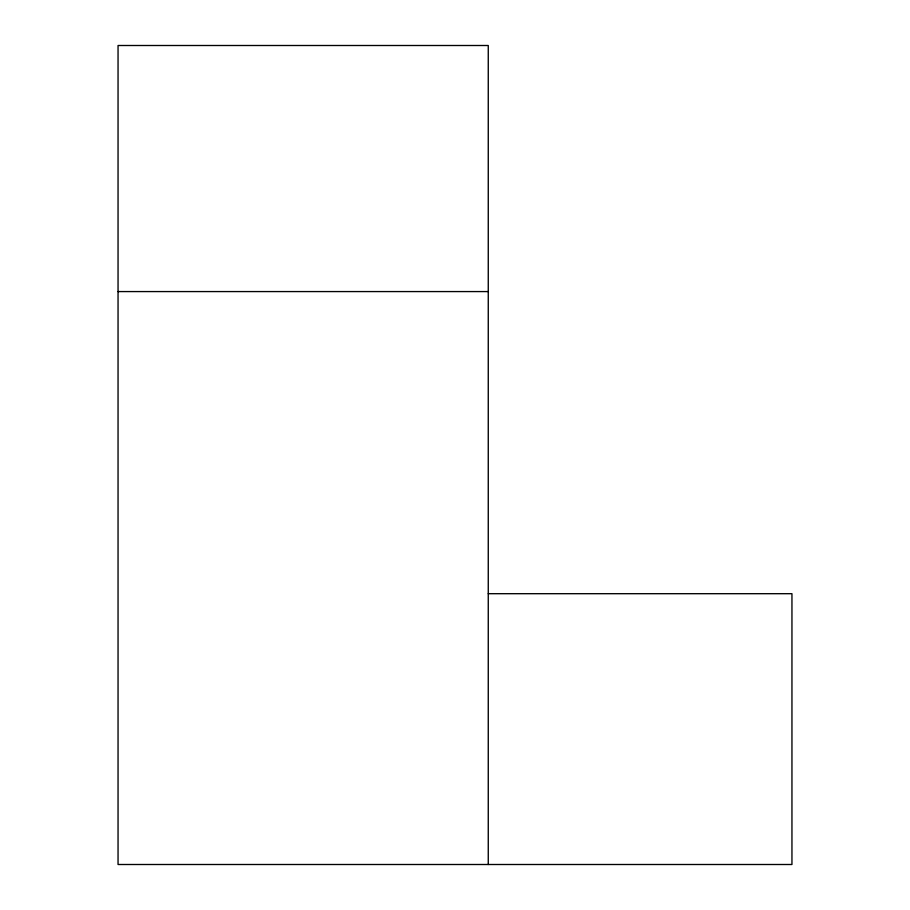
<?xml version="1.0" encoding="UTF-8"?>
<svg xmlns="http://www.w3.org/2000/svg" width="910" height="910" viewBox="0 0 910 910"><rect width="100%" height="100%" fill="white"/><g stroke="black" fill="none" stroke-linecap="round" stroke-linejoin="round"><path stroke-width="1.36" d="M118.05 291.575L488.26 291.575M488.26 593.695L791.95 593.695L791.95 864.5L118.05 864.5L118.05 45.5L488.26 45.5L488.26 864.5"/></g></svg>
